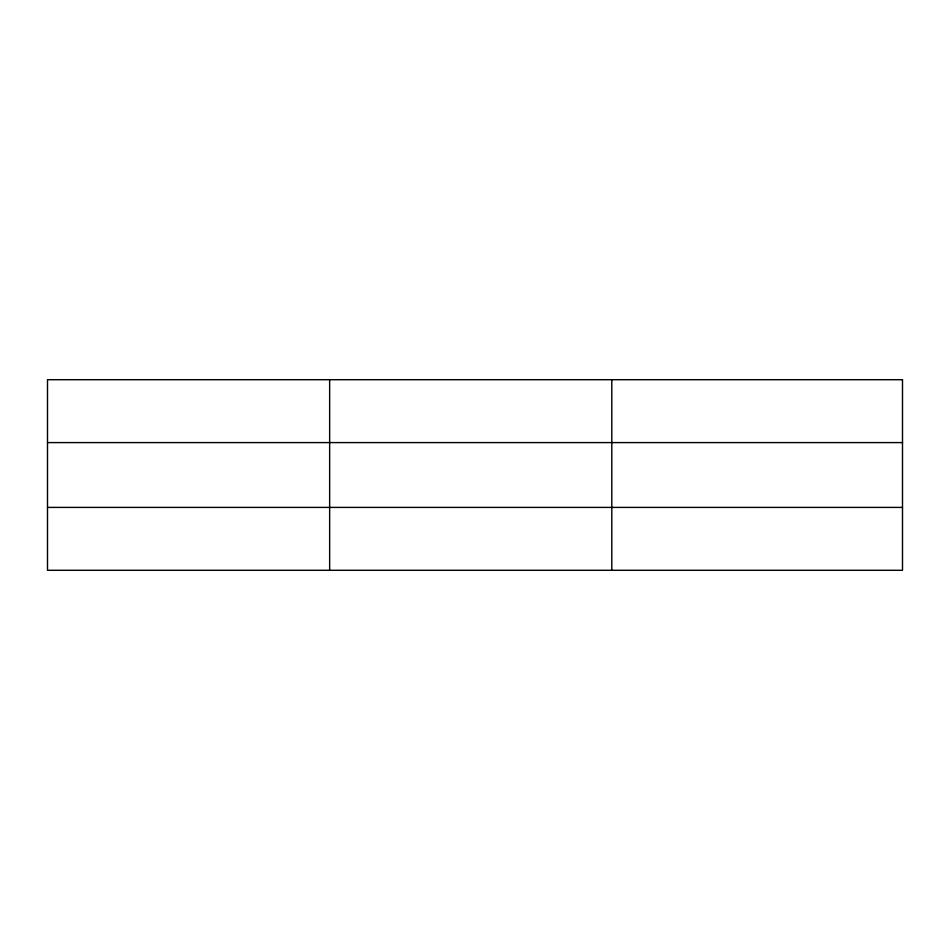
<?xml version="1.0" encoding="UTF-8"?>
<svg xmlns="http://www.w3.org/2000/svg" width="950" height="950" viewBox="0 0 950 950"><rect width="100%" height="100%" fill="white"/><g stroke="black" fill="none" stroke-linecap="round" stroke-linejoin="round"><path stroke-width="1.43" d="M329.65 379.703L329.65 570.297M611.8 379.703L611.8 570.297M47.5 442.593L902.5 442.593M47.5 507.407L902.5 507.407M902.5 379.703L47.5 379.703L47.5 570.297L902.5 570.297L902.5 379.703"/></g></svg>
